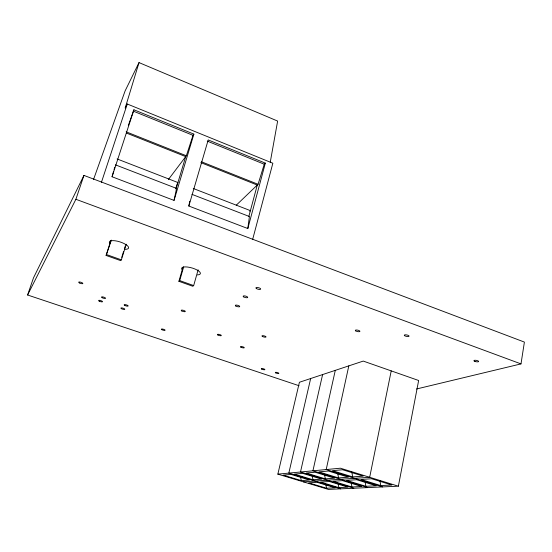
<?xml version="1.0" encoding="UTF-8"?>
<svg xmlns="http://www.w3.org/2000/svg" width="552" height="552" viewBox="0 0 552 552"><rect width="100%" height="100%" fill="white"/><g stroke="black" fill="none" stroke-linecap="round" stroke-linejoin="round"><path stroke-width="0.83" d="M189.771 201.245L188.832 206.041L247.813 228.535L249.414 216.515L191.965 194.359M416.525 388.987L520.998 363.906L524.4 342.088L83.945 175.412L33.486 277.87L27.6 295.003L299.06 385.724M270.225 162.336L277.635 121.067L139.021 62.59L125.111 90.901L93.488 179.628M398.371 486.195L418.644 380.494L363.244 361.084L299.412 382.267L277.849 474.147L328.426 489.41L398.371 486.195L340.398 468.199L277.849 474.147M391.216 370.882L369.681 477.287L303.358 481.848M113.615 171.189L112.056 176.757L174.039 200.397L176.557 188.418L115.389 164.827M348.816 365.872L326.197 469.552L382.529 486.919M335.292 370.357L312.929 470.815L367.701 487.602M322.603 374.573L300.495 471.994L353.797 488.244M310.659 378.534L288.827 473.105L340.729 488.844M252.65 239.444L272.854 163.233L127.264 104.004L125.173 108.075L139.021 62.59M248.855 216.384L257.28 185.051L200.859 162.626M247.813 228.535L265.346 163.123L208.207 139.939L188.832 206.041M114.057 169.602L114.726 167.215M182.94 267.299L178.896 281.313L192.82 286.267L193.676 285.57L198.127 269.818M178.896 281.313L179.71 280.602L183.692 266.775M174.039 200.397L193.883 134.122L133.915 109.786L128.333 125.449M175.708 188.874L177.171 184.009M176.157 188.453L185.713 156.609L126.463 133.066M236.27 205.185L258.074 184.292L264.263 164.213L265.346 163.123M110.793 240.755L106.108 255.452L120.715 260.641L121.357 259.847L126.242 244.225M121.73 257.384L123.517 251.684M124.531 248.428L125.297 245.985M106.108 255.452L111.338 240.113M168.388 179.538L186.348 155.767L193 135.33L193.883 134.122M112.056 176.757L133.915 109.786M101.382 182.484L127.264 104.004M27.6 295.003L75.893 199.286L83.945 175.412M177.413 183.195L177.937 182.54L117.107 158.948M249.752 211.223L250.401 210.636L193.262 188.48M301.309 480.613L309.5 480.019L291.014 474.423L283.169 475.134L301.309 480.613L300.426 476.486M312.963 479.771L321.664 479.143L302.682 473.361L294.34 474.12L312.963 479.771L312.052 475.306M325.356 478.874L334.622 478.204L315.109 472.229L306.222 473.036L325.356 478.874L324.61 475.031M338.555 477.922L348.443 477.204L328.371 471.022L318.883 471.884L338.555 477.922L337.679 473.154M352.645 476.9L363.216 476.141L342.55 469.731L332.401 470.656L352.645 476.9L351.79 471.974M326.536 488.23L335.188 487.802L317.027 482.303L308.706 482.848L326.536 488.23L325.742 484.166M338.852 487.623L348.043 487.174L329.399 481.496L320.553 482.075L338.852 487.623L338.072 483.435M351.934 486.981L361.719 486.505L342.571 480.64L333.153 481.254L351.934 486.981L351.141 482.441M365.866 486.298L376.298 485.788L356.613 479.722L346.566 480.378L365.866 486.298L365.224 482.393M380.728 485.567L391.872 485.022L371.62 478.743L360.884 479.446L380.728 485.567L379.99 480.716M106.709 254.638L121.357 259.847M179.71 280.602L193.676 285.57M75.893 199.286L520.998 363.906M126.166 131.831L186.348 155.767M201.528 161.805L258.074 184.292M133.211 111.097L193 135.33M207.283 141.119L264.263 164.213M109.807 243.446A10.088 3.243 17.7 0 1 115.051 240.775A10.088 3.243 17.7 0 1 127.36 245.681A10.088 3.243 17.7 0 1 124.573 249.332M181.863 269.362A9.75 3.126 16 0 1 187.28 267.002A9.75 3.126 16 0 1 198.899 271.184A9.75 3.126 16 0 1 197.381 274.944M275.676 372.862A1.828 0.435 13.9 0 0 278.732 373.469A1.828 0.435 13.9 0 0 276.862 372.421A1.828 0.435 13.9 0 0 275.676 372.862M217.909 335.016A2.015 0.531 14.9 0 0 221.221 335.65A2.015 0.531 14.9 0 0 219.006 334.388A2.015 0.531 14.9 0 0 217.909 335.016M404.595 335.678A2.436 0.738 11.2 0 0 408.735 336.43A2.436 0.738 11.2 0 0 406.707 334.933A2.436 0.738 11.2 0 0 404.595 335.678M161.895 329.703A1.946 0.49 15.8 0 0 165.041 330.31A1.946 0.49 15.8 0 0 162.75 329.082A1.946 0.49 15.8 0 0 161.895 329.703M235.828 306.008A2.284 0.683 14.8 0 0 239.602 306.698A2.284 0.683 14.8 0 0 237.139 305.18A2.284 0.683 14.8 0 0 235.828 306.008M474.913 361.422A2.415 0.69 10 0 0 478.639 361.512A2.415 0.69 10 0 0 475.251 360.27A2.415 0.69 10 0 0 474.913 361.422M79.426 282.928A2.18 0.586 17.6 0 0 82.821 283.555A2.18 0.586 17.6 0 0 80.054 282.058A2.18 0.586 17.6 0 0 79.426 282.928M261.731 369.109A1.828 0.435 14.1 0 0 264.774 369.709A1.828 0.435 14.1 0 0 262.862 368.646A1.828 0.435 14.1 0 0 261.731 369.109M355.681 330.862A2.346 0.704 12.3 0 0 359.662 331.593A2.346 0.704 12.3 0 0 357.53 330.117A2.346 0.704 12.3 0 0 355.681 330.862M181.76 310.935A2.139 0.593 15.7 0 0 185.237 311.583A2.139 0.593 15.7 0 0 182.781 310.183A2.139 0.593 15.7 0 0 181.76 310.935M243.653 296.866A2.374 0.738 14.7 0 0 247.586 297.576A2.374 0.738 14.7 0 0 245.053 295.969A2.374 0.738 14.7 0 0 243.653 296.866M256.411 288.537A2.463 0.793 14.5 0 0 260.516 289.269A2.463 0.793 14.5 0 0 257.929 287.564A2.463 0.793 14.5 0 0 256.411 288.537M99.243 301.137A2.063 0.538 17.1 0 0 102.493 301.751A2.063 0.538 17.1 0 0 99.912 300.385A2.063 0.538 17.1 0 0 99.243 301.137M102.21 297.714A2.098 0.552 17.1 0 0 105.515 298.335A2.098 0.552 17.1 0 0 102.9 296.928A2.098 0.552 17.1 0 0 102.21 297.714M124.814 305.428A2.077 0.545 16.7 0 0 128.119 306.049A2.077 0.545 16.7 0 0 125.587 304.676A2.077 0.545 16.7 0 0 124.814 305.428M121.502 308.706A2.042 0.531 16.7 0 0 124.752 309.327A2.042 0.531 16.7 0 0 122.254 307.981A2.042 0.531 16.7 0 0 121.502 308.706M240.913 347.194A1.96 0.504 14.5 0 0 244.163 347.829A1.96 0.504 14.5 0 0 242.059 346.628A1.96 0.504 14.5 0 0 240.913 347.194M262.393 336.423A2.091 0.573 14.2 0 0 265.878 337.086A2.091 0.573 14.2 0 0 263.697 335.775A2.091 0.573 14.2 0 0 262.393 336.423"/></g></svg>
